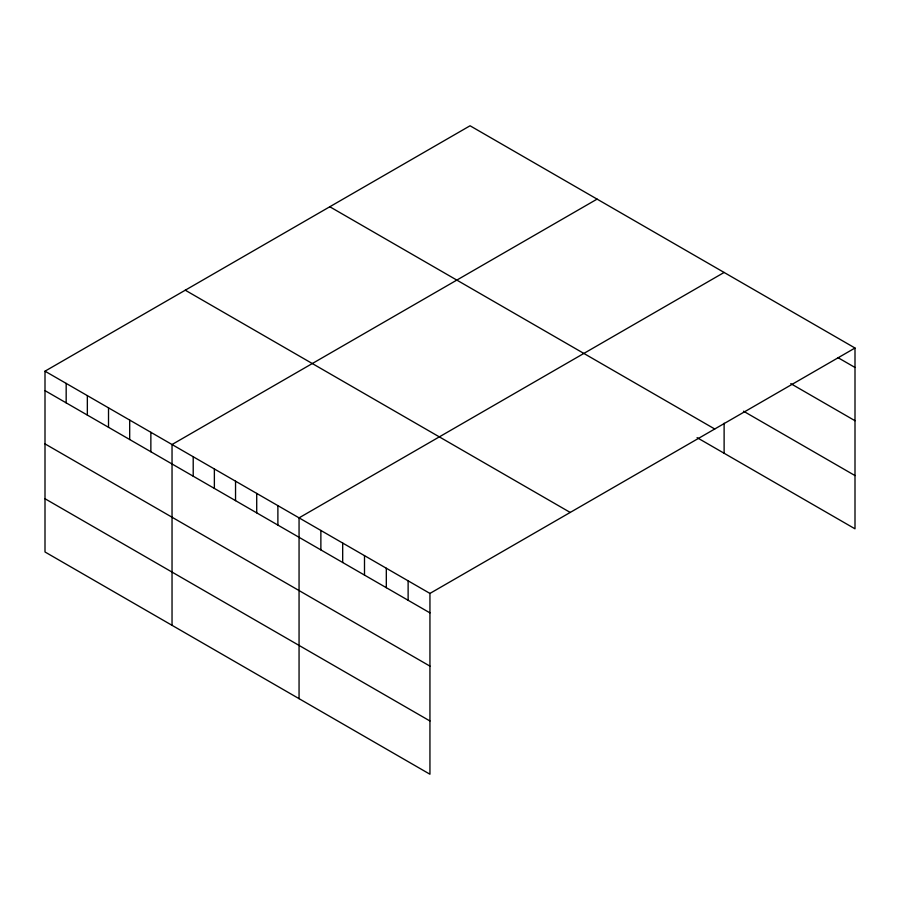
<?xml version="1.0" encoding="UTF-8"?>
<svg xmlns="http://www.w3.org/2000/svg" width="900" height="900" viewBox="0 0 900 900"><rect width="100%" height="100%" fill="white"/><g stroke="black" fill="none" stroke-linecap="round" stroke-linejoin="round"><path stroke-width="1.35" d="M855 348.019L429.941 593.426L429.941 774.225L45 551.981L45 371.183L470.059 125.775L855 348.019L855 528.817L697.072 437.636M597.094 199.114L172.035 444.521L172.035 625.32M724.117 272.452L299.059 517.86L299.059 698.659M838.035 357.683L855 367.47M790.774 383.636L855 420.716M743.512 411.21L855 475.571M329.794 206.752L714.735 428.996M185.265 290.194L570.206 512.438M45 371.183L429.941 593.426M45 390.634L429.941 612.877M45 443.88L429.941 666.124M45 498.735L429.941 720.979M724.117 423.225L724.117 453.262M408.127 580.826L408.127 600.289M386.314 568.238L386.314 587.689M364.5 555.637L364.5 575.1M342.686 543.049L342.686 562.5M320.873 530.449L320.873 549.911M277.886 505.631L277.886 525.094M256.714 493.414L256.714 512.865M235.541 481.185L235.541 500.647M214.369 468.968L214.369 488.419M193.208 456.739L193.208 476.201M150.862 432.293L150.862 451.755M129.69 420.075L129.69 439.526M108.517 407.846L108.517 427.309M87.345 395.629L87.345 415.08M66.172 383.4L66.172 402.863"/></g></svg>
